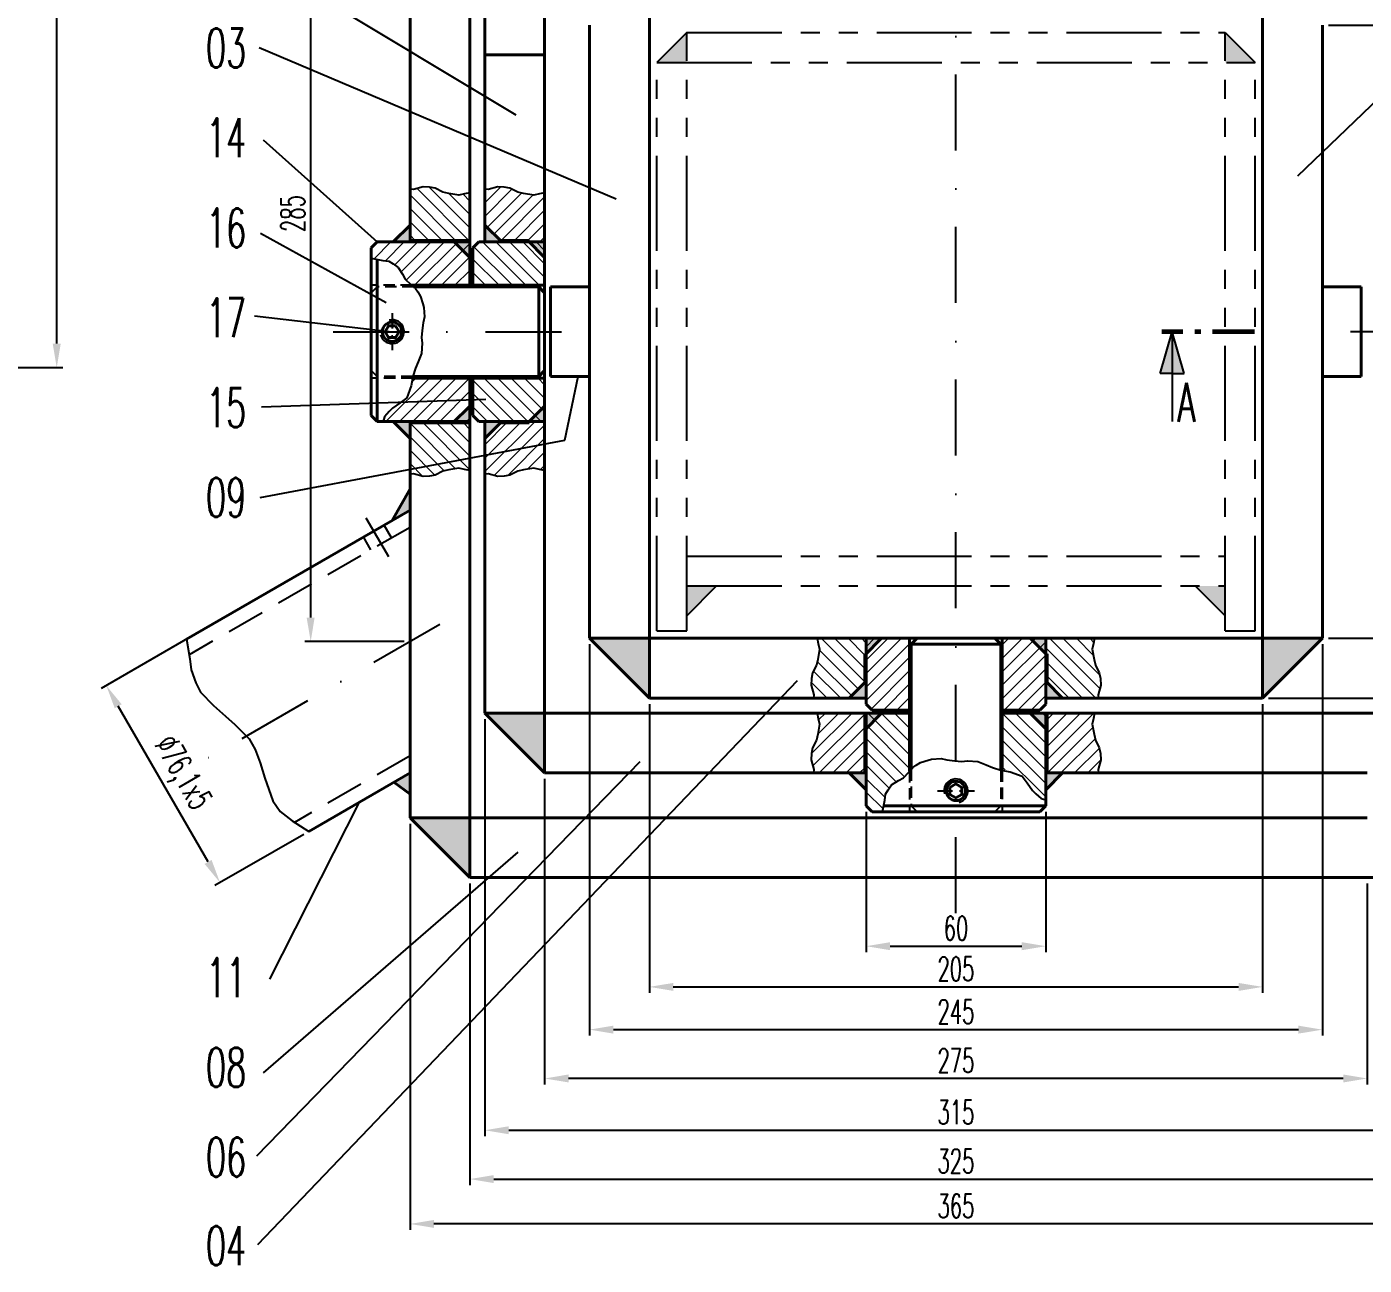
# Model space of a CAD drawing. Extents: x -3791 to -2950, y 5788 to 6382.
# Drawn here: x -3292.9 to -3069.3, y 6061.7 to 6268.7 of the extents above; entities that cross this region are included whole.
import ezdxf

# ---------------------------------------------------------------- set-up
doc = ezdxf.new("R2010")
doc.units = 0
for name, pattern in [('PHANTOM2', [31.75, 15.875, -3.175, 3.175, -3.175, 3.175, -3.175]), ('STRICHPUNKT', [25.4, 12.7, -6.35, 0, -6.35]), ('VERDECKT', [9.525, 6.35, -3.175])]:
    doc.linetypes.add(name, pattern=pattern)
doc.layers.get('Defpoints').update_dxf_attribs({"linetype": 'CONTINUOUS'})
for name, color, linetype, lineweight in [('ACHSE', 150, 'STRICHPUNKT', 25), ('ANGEDEUTET', 150, 'PHANTOM2', 25), ('BEM', 6, 'CONTINUOUS', 25), ('SCHNITT', 1, 'STRICHPUNKT', 60), ('SCHRAFFUR', 252, 'CONTINUOUS', 13), ('TEXT_7', 1, 'CONTINUOUS', 60), ('VERDECKT', 2, 'VERDECKT', 25), ('VOLL_03', 6, 'CONTINUOUS', 25), ('VOLL_05', 7, 'CONTINUOUS', 40)]:
    doc.layers.add(name, color=color, linetype=linetype, lineweight=lineweight)
doc.layers.add('UMRISS05', color=3, linetype='CONTINUOUS')
doc.styles.add('ROMANS', font='romans.shx', dxfattribs={"width": 0.6, "height": 80})
doc.styles.get("Standard").update_dxf_attribs({"font": 'romans.shx', "width": 0.6})
doc.dimstyles.get("Standard").update_dxf_attribs({"dimtxt": 4, "dimasz": 4, "dimexe": 1, "dimexo": 1, "dimgap": 1, "dimtad": 1, "dimdsep": 46, "dimtxsty": 'Standard', "dimcen": 0, "dimclrd": 256, "dimclre": 256, "dimclrt": 256, "dimazin": 0, "dimtfac": 1, "dimtmove": 0, "dimatfit": 3, "dimfxl": 0, "dimtolj": 1, "dimtzin": 0, "dimarcsym": 0})
pattern_1 = [(225, (1020.08, 3057.2468), (-1.122532, 1.122532), [])]
pattern_2 = [(135, (1020.08, 3057.2468), (1.122532, 1.122532), [])]
pattern_3 = [(45, (-3061.592, 6656.8938), (1.122532, -1.122532), [])]
pattern_4 = [(45, (-6315.59, 2060.1351), (1.122532, -1.122532), [])]
pattern_5 = [(135, (-6315.59, 2060.1351), (1.122532, 1.122532), [])]
pattern_6 = [(135, (-3576.6786, 6311.2448), (1.122532, 1.122532), [])]

# ---------------------------------------------------------------- blocks, each defined once
blk = doc.blocks.new('*D10')
at = {"layer": 'BEM', "lineweight": -2}
for p, q in [((-3265.62, 6166.71), (-3280.46, 6158.14)), ((-3262.57, 6129.15), (-3277.59, 6155.18)), ((-3246.59, 6133.76), (-3261.44, 6125.19))]:
    blk.add_line(p, q, dxfattribs=at)
at = {"layer": 'BEM'}
for points in [[(-3277.02, 6155.51), (-3278.17, 6154.84), (-3279.59, 6158.64)], [(-3261.99, 6129.49), (-3263.15, 6128.82), (-3260.57, 6125.69)]]:
    blk.add_solid(points, dxfattribs=at)
at = {"layer": 'Defpoints', "color": 0}
for p in [(-3264.75, 6167.21), (-3279.59, 6158.64), (-3245.73, 6134.26)]:
    blk.add_point(p, dxfattribs=at)
at = {"layer": 'BEM', "insert": (-3267.15, 6143.86), "char_height": 4, "attachment_point": 5, "rotation": 300}
blk.add_mtext('\\A1;%%c76,1x5', dxfattribs=at)
blk = doc.blocks.new('*D109')
at = {"layer": 'BEM', "lineweight": -2}
for p, q in [((-3387.28, 6340.78), (-3286.87, 6340.78)), ((-3287.87, 6215.78), (-3287.87, 6336.78)), ((-3311.78, 6211.78), (-3286.87, 6211.78))]:
    blk.add_line(p, q, dxfattribs=at)
at = {"layer": 'BEM'}
for points in [[(-3288.54, 6336.78), (-3287.2, 6336.78), (-3287.87, 6340.78)], [(-3288.54, 6215.78), (-3287.2, 6215.78), (-3287.87, 6211.78)]]:
    blk.add_solid(points, dxfattribs=at)
at = {"layer": 'Defpoints', "color": 0}
for p in [(-3388.28, 6340.78), (-3287.87, 6340.78), (-3312.78, 6211.78)]:
    blk.add_point(p, dxfattribs=at)
at = {"layer": 'BEM', "insert": (-3290.87, 6276.28), "char_height": 4, "attachment_point": 5, "rotation": 90}
blk.add_mtext('\\A1;1290', dxfattribs=at)
blk = doc.blocks.new('*D101')
at = {"layer": 'BEM', "lineweight": -2}
for p, q in [((-3219.81, 6309.03), (-3246.42, 6309.03)), ((-3245.42, 6169.99), (-3245.42, 6305.03)), ((-3229.81, 6165.99), (-3246.42, 6165.99))]:
    blk.add_line(p, q, dxfattribs=at)
at = {"layer": 'BEM'}
for points in [[(-3246.09, 6305.03), (-3244.76, 6305.03), (-3245.42, 6309.03)], [(-3246.09, 6169.99), (-3244.76, 6169.99), (-3245.42, 6165.99)]]:
    blk.add_solid(points, dxfattribs=at)
at = {"layer": 'Defpoints', "color": 0}
for p in [(-3245.42, 6309.03), (-3218.81, 6309.03), (-3228.81, 6165.99)]:
    blk.add_point(p, dxfattribs=at)
at = {"layer": 'BEM', "insert": (-3248.42, 6237.51), "char_height": 4, "attachment_point": 5, "rotation": 90}
blk.add_mtext('\\A1;285', dxfattribs=at)
blk = doc.blocks.new('*D100')
at = {"layer": 'BEM', "lineweight": -2}
for p, q in [((-3228.81, 6135.53), (-3228.81, 6067.65)), ((-3046.31, 6135.53), (-3046.31, 6067.65)), ((-3050.31, 6068.65), (-3224.81, 6068.65))]:
    blk.add_line(p, q, dxfattribs=at)
at = {"layer": 'BEM'}
for points in [[(-3224.81, 6069.32), (-3224.81, 6067.99), (-3228.81, 6068.65)], [(-3050.31, 6069.32), (-3050.31, 6067.99), (-3046.31, 6068.65)]]:
    blk.add_solid(points, dxfattribs=at)
at = {"layer": 'Defpoints', "color": 0}
for p in [(-3228.81, 6136.53), (-3046.31, 6136.53), (-3228.81, 6068.65)]:
    blk.add_point(p, dxfattribs=at)
at = {"layer": 'BEM', "insert": (-3137.56, 6071.65), "char_height": 4, "attachment_point": 5}
blk.add_mtext('\\A1;365', dxfattribs=at)
blk = doc.blocks.new('*D99')
at = {"layer": 'BEM', "lineweight": -2}
for p, q in [((-3218.81, 6125.53), (-3218.81, 6075.15)), ((-3056.31, 6125.53), (-3056.31, 6075.15)), ((-3214.81, 6076.15), (-3060.31, 6076.15))]:
    blk.add_line(p, q, dxfattribs=at)
at = {"layer": 'BEM'}
for points in [[(-3214.81, 6076.81), (-3214.81, 6075.48), (-3218.81, 6076.15)], [(-3060.31, 6076.81), (-3060.31, 6075.48), (-3056.31, 6076.15)]]:
    blk.add_solid(points, dxfattribs=at)
at = {"layer": 'Defpoints', "color": 0}
for p in [(-3218.81, 6126.53), (-3056.31, 6126.53), (-3056.31, 6076.15)]:
    blk.add_point(p, dxfattribs=at)
at = {"layer": 'BEM', "insert": (-3137.56, 6079.15), "char_height": 4, "attachment_point": 5}
blk.add_mtext('\\A1;325', dxfattribs=at)
blk = doc.blocks.new('*D98')
at = {"layer": 'BEM', "lineweight": -2}
for p, q in [((-3216.31, 6153.03), (-3216.31, 6083.31)), ((-3058.81, 6125.53), (-3058.81, 6083.31)), ((-3212.31, 6084.31), (-3062.81, 6084.31))]:
    blk.add_line(p, q, dxfattribs=at)
at = {"layer": 'BEM'}
for points in [[(-3212.31, 6084.97), (-3212.31, 6083.64), (-3216.31, 6084.31)], [(-3062.81, 6084.97), (-3062.81, 6083.64), (-3058.81, 6084.31)]]:
    blk.add_solid(points, dxfattribs=at)
at = {"layer": 'Defpoints', "color": 0}
for p in [(-3216.31, 6154.03), (-3058.81, 6126.53), (-3058.81, 6084.31)]:
    blk.add_point(p, dxfattribs=at)
at = {"layer": 'BEM', "insert": (-3137.56, 6087.31), "char_height": 4, "attachment_point": 5}
blk.add_mtext('\\A1;315', dxfattribs=at)
blk = doc.blocks.new('*D97')
at = {"layer": 'BEM', "lineweight": -2}
for p, q in [((-3206.31, 6143.03), (-3206.31, 6091.96)), ((-3068.81, 6125.53), (-3068.81, 6091.96)), ((-3072.81, 6092.96), (-3202.31, 6092.96))]:
    blk.add_line(p, q, dxfattribs=at)
at = {"layer": 'BEM'}
for points in [[(-3202.31, 6093.63), (-3202.31, 6092.3), (-3206.31, 6092.96)], [(-3072.81, 6093.63), (-3072.81, 6092.3), (-3068.81, 6092.96)]]:
    blk.add_solid(points, dxfattribs=at)
at = {"layer": 'Defpoints', "color": 0}
for p in [(-3206.31, 6144.03), (-3068.81, 6126.53), (-3206.31, 6092.96)]:
    blk.add_point(p, dxfattribs=at)
at = {"layer": 'BEM', "insert": (-3137.56, 6095.96), "char_height": 4, "attachment_point": 5}
blk.add_mtext('\\A1;275', dxfattribs=at)
blk = doc.blocks.new('*D96')
at = {"layer": 'BEM', "lineweight": -2}
for p, q in [((-3198.81, 6165.53), (-3198.81, 6100.12)), ((-3076.31, 6165.53), (-3076.31, 6100.12)), ((-3194.81, 6101.12), (-3080.31, 6101.12))]:
    blk.add_line(p, q, dxfattribs=at)
at = {"layer": 'BEM'}
for points in [[(-3194.81, 6101.79), (-3194.81, 6100.46), (-3198.81, 6101.12)], [(-3080.31, 6101.79), (-3080.31, 6100.46), (-3076.31, 6101.12)]]:
    blk.add_solid(points, dxfattribs=at)
at = {"layer": 'Defpoints', "color": 0}
for p in [(-3198.81, 6166.53), (-3076.31, 6166.53), (-3076.31, 6101.12)]:
    blk.add_point(p, dxfattribs=at)
at = {"layer": 'BEM', "insert": (-3137.56, 6104.12), "char_height": 4, "attachment_point": 5}
blk.add_mtext('\\A1;245', dxfattribs=at)
blk = doc.blocks.new('*D95')
at = {"layer": 'BEM', "lineweight": -2}
for p, q in [((-3152.56, 6137.53), (-3152.56, 6114.07)), ((-3122.56, 6137.53), (-3122.56, 6114.07)), ((-3148.56, 6115.07), (-3126.56, 6115.07))]:
    blk.add_line(p, q, dxfattribs=at)
at = {"layer": 'BEM'}
for points in [[(-3148.56, 6115.74), (-3148.56, 6114.4), (-3152.56, 6115.07)], [(-3126.56, 6115.74), (-3126.56, 6114.4), (-3122.56, 6115.07)]]:
    blk.add_solid(points, dxfattribs=at)
at = {"layer": 'Defpoints', "color": 0}
for p in [(-3152.56, 6138.53), (-3122.56, 6138.53), (-3122.56, 6115.07)]:
    blk.add_point(p, dxfattribs=at)
at = {"layer": 'BEM', "insert": (-3137.56, 6118.07), "char_height": 4, "attachment_point": 5}
blk.add_mtext('\\A1;60', dxfattribs=at)
blk = doc.blocks.new('*D90')
at = {"layer": 'BEM', "lineweight": -2}
for p, q in [((-3085.31, 6279.03), (-2996.98, 6279.03)), ((-2997.98, 6275.03), (-2997.98, 6160.53)), ((-3085.31, 6156.53), (-2996.98, 6156.53))]:
    blk.add_line(p, q, dxfattribs=at)
at = {"layer": 'BEM'}
for points in [[(-2998.64, 6275.03), (-2997.31, 6275.03), (-2997.98, 6279.03)], [(-2998.64, 6160.53), (-2997.31, 6160.53), (-2997.98, 6156.53)]]:
    blk.add_solid(points, dxfattribs=at)
at = {"layer": 'Defpoints', "color": 0}
for p in [(-3086.31, 6279.03), (-3086.31, 6156.53), (-2997.98, 6156.53)]:
    blk.add_point(p, dxfattribs=at)
at = {"layer": 'BEM', "insert": (-3000.98, 6217.78), "char_height": 4, "attachment_point": 5, "rotation": 90}
blk.add_mtext('\\A1;245', dxfattribs=at)
blk = doc.blocks.new('*D23')
at = {"layer": 'BEM', "lineweight": -2}
for p, q in [((-3188.81, 6155.53), (-3188.81, 6107.27)), ((-3086.31, 6155.53), (-3086.31, 6107.27)), ((-3184.81, 6108.27), (-3090.31, 6108.27))]:
    blk.add_line(p, q, dxfattribs=at)
at = {"layer": 'BEM'}
for points in [[(-3184.81, 6108.93), (-3184.81, 6107.6), (-3188.81, 6108.27)], [(-3090.31, 6108.93), (-3090.31, 6107.6), (-3086.31, 6108.27)]]:
    blk.add_solid(points, dxfattribs=at)
at = {"layer": 'Defpoints', "color": 0}
for p in [(-3188.81, 6156.53), (-3086.31, 6156.53), (-3086.31, 6108.27)]:
    blk.add_point(p, dxfattribs=at)
at = {"layer": 'BEM', "insert": (-3137.56, 6111.27), "char_height": 4, "attachment_point": 5}
blk.add_mtext('\\A1;205', dxfattribs=at)
blk = doc.blocks.new('*D22')
at = {"layer": 'BEM', "lineweight": -2}
for p, q in [((-3075.31, 6269.03), (-3003.03, 6269.03)), ((-3004.03, 6265.03), (-3004.03, 6170.53)), ((-3075.31, 6166.53), (-3003.03, 6166.53))]:
    blk.add_line(p, q, dxfattribs=at)
at = {"layer": 'BEM'}
for points in [[(-3004.7, 6265.03), (-3003.37, 6265.03), (-3004.03, 6269.03)], [(-3004.7, 6170.53), (-3003.37, 6170.53), (-3004.03, 6166.53)]]:
    blk.add_solid(points, dxfattribs=at)
at = {"layer": 'Defpoints', "color": 0}
for p in [(-3076.31, 6269.03), (-3076.31, 6166.53), (-3004.03, 6166.53)]:
    blk.add_point(p, dxfattribs=at)
at = {"layer": 'BEM', "insert": (-3007.03, 6217.78), "char_height": 4, "attachment_point": 5, "rotation": 90}
blk.add_mtext('\\A1;205', dxfattribs=at)

msp = doc.modelspace()

# ---------------------------------------------------------------- hatches: boundary and pattern name
at = {"layer": 'ANGEDEUTET'}
for points in [[(-3182.5609, 6267.776), (-3187.5609, 6262.776), (-3182.5609, 6262.776)], [(-3092.5609, 6267.776), (-3092.5609, 6262.776), (-3087.5609, 6262.776)], [(-3177.5609, 6175.276), (-3182.5609, 6175.276), (-3182.5609, 6170.276)], [(-3092.5609, 6175.276), (-3097.5609, 6175.276), (-3092.5609, 6170.276)]]:
    msp.add_hatch(color=256, dxfattribs=at).paths.add_polyline_path(points)
at = {"layer": 'SCHRAFFUR'}
h = msp.add_hatch(dxfattribs=at)
h.set_pattern_fill('ANSI31', color=256, scale=0.5, style=0)
h.set_pattern_definition(pattern_5)
h.paths.add_polyline_path([(-3228.8109, 6241.589), (-3228.2412, 6241.5511), (-3226.6216, 6241.9788), (-3225.552, 6241.9483), (-3224.6047, 6241.7344), (-3223.3213, 6241.0928), (-3222.3434, 6240.8789), (-3220.6322, 6240.5733), (-3219.6849, 6240.7872), (-3218.8109, 6240.9579), (-3218.8109, 6233.026), (-3228.8109, 6233.026)])
h = msp.add_hatch(dxfattribs=at)
h.set_pattern_fill('ANSI31', color=256, scale=0.5, angle=90, style=0)
h.set_pattern_definition(pattern_4)
h.paths.add_polyline_path([(-3216.3109, 6241.589), (-3215.7412, 6241.5511), (-3214.1216, 6241.9788), (-3213.052, 6241.9483), (-3212.1047, 6241.7344), (-3210.8213, 6241.0928), (-3209.8434, 6240.8789), (-3208.1322, 6240.5733), (-3207.1849, 6240.7872), (-3206.3109, 6240.9579), (-3206.3109, 6232.776), (-3208.8893, 6232.776), (-3209.1393, 6233.026), (-3213.7324, 6233.026), (-3216.3109, 6235.6044)])
for points in [[(-3228.8109, 6235.6044), (-3228.8109, 6232.776), (-3231.6393, 6232.776)], [(-3216.3109, 6235.6044), (-3216.3109, 6232.776), (-3213.4824, 6232.776)], [(-3218.8109, 6230.1976), (-3218.8109, 6233.026), (-3221.6393, 6233.026)], [(-3206.3109, 6230.1976), (-3206.3109, 6233.026), (-3209.1393, 6233.026)], [(-3218.8109, 6205.3544), (-3218.8109, 6202.526), (-3221.6393, 6202.526)], [(-3206.3109, 6205.3544), (-3206.3109, 6202.526), (-3209.1393, 6202.526)], [(-3228.8109, 6199.9476), (-3228.8109, 6202.776), (-3231.6393, 6202.776)], [(-3216.3109, 6199.9476), (-3216.3109, 6202.776), (-3213.4824, 6202.776)], [(-3228.8109, 6191.4979), (-3228.8109, 6187.9624), (-3231.8266, 6186.2212)], [(-3188.8109, 6166.526), (-3198.8109, 6166.526), (-3188.8109, 6156.526)], [(-3149.9824, 6166.526), (-3152.8109, 6166.526), (-3152.8109, 6163.6976)], [(-3125.1393, 6166.526), (-3122.3109, 6166.526), (-3122.3109, 6163.6976)], [(-3086.3109, 6156.526), (-3076.3109, 6166.526), (-3086.3109, 6166.526)], [(-3155.3893, 6156.526), (-3152.5609, 6156.526), (-3152.5609, 6159.3544)], [(-3119.7324, 6156.526), (-3122.5609, 6156.526), (-3122.5609, 6159.3544)], [(-3206.3109, 6154.026), (-3216.3109, 6154.026), (-3206.3109, 6144.026)], [(-3149.9824, 6154.026), (-3152.8109, 6154.026), (-3152.8109, 6151.1976)], [(-3125.1393, 6154.026), (-3122.3109, 6154.026), (-3122.3109, 6151.1976)], [(-3228.8109, 6144.026), (-3228.8109, 6140.4905), (-3231.5022, 6142.4721)], [(-3155.3893, 6144.026), (-3152.5609, 6144.026), (-3152.5609, 6141.1976)], [(-3119.7324, 6144.026), (-3122.5609, 6144.026), (-3122.5609, 6141.1976)], [(-3218.8109, 6136.526), (-3228.8109, 6136.526), (-3218.8109, 6126.526)]]:
    msp.add_hatch(color=256, dxfattribs=at).paths.add_polyline_path(points)
h = msp.add_hatch(dxfattribs=at)
h.set_pattern_fill('ANSI31', color=256, scale=0.5, angle=90, style=0)
h.set_pattern_definition(pattern_3)
h.paths.add_polyline_path([(-3235.3109, 6230.0644), (-3235.3109, 6231.776), (-3234.3109, 6232.776), (-3218.8109, 6232.776), (-3218.8109, 6225.526), (-3228.4967, 6225.526), (-3228.655, 6225.6755), (-3229.6337, 6226.5317), (-3230.0822, 6227.388), (-3230.7755, 6228.5296), (-3231.6318, 6229.1004), (-3232.3658, 6229.5489), (-3233.3445, 6229.6712)])
h = msp.add_hatch(dxfattribs=at)
h.set_pattern_fill('ANSI31', color=256, scale=0.5, style=0)
h.set_pattern_definition([(135, (-3061.592, 6656.8938), (1.122532, 1.122532), [])])
h.paths.add_polyline_path([(-3218.3109, 6231.776), (-3217.3109, 6232.776), (-3206.3109, 6232.776), (-3206.3109, 6225.526), (-3218.3109, 6225.526)])
h.paths.add_polyline_path([(-3218.3109, 6210.026), (-3206.3109, 6210.026), (-3206.3109, 6202.776), (-3217.3109, 6202.776), (-3218.3109, 6203.776)])
h = msp.add_hatch(dxfattribs=at)
h.set_pattern_fill('ANSI31', color=256, scale=0.5, angle=90, style=0)
h.set_pattern_definition(pattern_3)
h.paths.add_polyline_path([(-3218.8109, 6210.026), (-3218.8109, 6202.776), (-3233.3297, 6202.776), (-3233.059, 6203.5362), (-3232.325, 6204.4332), (-3231.7541, 6205.004), (-3230.49, 6205.8602), (-3229.3482, 6206.7164), (-3228.6142, 6208.7143), (-3228.4071, 6210.026)])
h = msp.add_hatch(dxfattribs=at)
h.set_pattern_fill('ANSI31', color=256, scale=0.5, style=0)
h.set_pattern_definition(pattern_5)
h.paths.add_polyline_path([(-3228.8109, 6202.526), (-3218.8109, 6202.526), (-3218.8109, 6194.5941), (-3219.6849, 6194.7648), (-3220.6322, 6194.9787), (-3222.3434, 6194.6731), (-3223.3213, 6194.4592), (-3224.6047, 6193.8176), (-3225.552, 6193.6037), (-3226.6216, 6193.5732), (-3228.2412, 6194.0009), (-3228.8109, 6193.963)])
h = msp.add_hatch(dxfattribs=at)
h.set_pattern_fill('ANSI31', color=256, scale=0.5, angle=90, style=0)
h.set_pattern_definition(pattern_4)
h.paths.add_polyline_path([(-3216.3109, 6199.9476), (-3213.7324, 6202.526), (-3209.1393, 6202.526), (-3208.8893, 6202.776), (-3206.3109, 6202.776), (-3206.3109, 6194.5941), (-3207.1849, 6194.7648), (-3208.1322, 6194.9787), (-3209.8434, 6194.6731), (-3210.8213, 6194.4592), (-3212.1047, 6193.8176), (-3213.052, 6193.6037), (-3214.1216, 6193.5732), (-3215.7412, 6194.0009), (-3216.3109, 6193.963)])
h = msp.add_hatch(dxfattribs=at)
h.set_pattern_fill('ANSI31', color=256, scale=0.5, angle=180, style=0)
h.set_pattern_definition(pattern_2)
h.paths.add_polyline_path([(-3161.3739, 6156.526), (-3161.3359, 6157.0957), (-3161.7637, 6158.7153), (-3161.7331, 6159.7848), (-3161.5192, 6160.7321), (-3160.8776, 6162.0156), (-3160.6637, 6162.9934), (-3160.3582, 6164.7047), (-3160.5721, 6165.652), (-3160.7428, 6166.526), (-3152.5609, 6166.526), (-3152.5609, 6163.9476), (-3152.8109, 6163.6976), (-3152.8109, 6159.1044), (-3155.3893, 6156.526)])
h = msp.add_hatch(dxfattribs=at)
h.set_pattern_fill('ANSI31', color=256, scale=0.5, angle=90, style=0)
h.set_pattern_definition([(225, (-3576.6786, 6311.2448), (-1.122532, 1.122532), [])])
h.paths.add_polyline_path([(-3151.5609, 6154.526), (-3152.5609, 6155.526), (-3152.5609, 6166.526), (-3145.3109, 6166.526), (-3145.3109, 6154.526)])
h.paths.add_polyline_path([(-3129.8109, 6154.526), (-3129.8109, 6166.526), (-3122.5609, 6166.526), (-3122.5609, 6155.526), (-3123.5609, 6154.526)])
h = msp.add_hatch(dxfattribs=at)
h.set_pattern_fill('ANSI31', color=256, scale=0.5, angle=180, style=0)
h.set_pattern_definition(pattern_2)
h.paths.add_polyline_path([(-3119.7324, 6156.526), (-3122.3109, 6159.1044), (-3122.3109, 6163.6976), (-3122.5609, 6163.9476), (-3122.5609, 6166.526), (-3114.3789, 6166.526), (-3114.5496, 6165.652), (-3114.7635, 6164.7047), (-3114.458, 6162.9934), (-3114.2441, 6162.0156), (-3113.6025, 6160.7321), (-3113.3886, 6159.7848), (-3113.358, 6158.7153), (-3113.7858, 6157.0957), (-3113.7478, 6156.526)])
h = msp.add_hatch(dxfattribs=at)
h.set_pattern_fill('ANSI31', color=256, scale=0.5, angle=90, style=0)
h.set_pattern_definition(pattern_1)
h.paths.add_polyline_path([(-3161.3739, 6144.026), (-3161.3359, 6144.5957), (-3161.7637, 6146.2153), (-3161.7331, 6147.2848), (-3161.5192, 6148.2321), (-3160.8776, 6149.5156), (-3160.6637, 6150.4934), (-3160.3582, 6152.2047), (-3160.5721, 6153.152), (-3160.7428, 6154.026), (-3152.8109, 6154.026), (-3152.8109, 6144.026)])
h = msp.add_hatch(dxfattribs=at)
h.set_pattern_fill('ANSI31', color=256, scale=0.5, angle=180, style=0)
h.set_pattern_definition(pattern_6)
h.paths.add_polyline_path([(-3149.8493, 6137.526), (-3151.5609, 6137.526), (-3152.5609, 6138.526), (-3152.5609, 6154.026), (-3145.3109, 6154.026), (-3145.3109, 6144.3402), (-3145.4604, 6144.1818), (-3146.3166, 6143.2032), (-3147.1728, 6142.7546), (-3148.3144, 6142.0614), (-3148.8853, 6141.205), (-3149.3337, 6140.471), (-3149.4561, 6139.4924)])
h = msp.add_hatch(dxfattribs=at)
h.set_pattern_fill('ANSI31', color=256, scale=0.5, angle=180, style=0)
h.set_pattern_definition(pattern_6)
h.paths.add_polyline_path([(-3129.8109, 6144.7045), (-3126.391, 6143.4481), (-3124.7888, 6141.0827), (-3124.218, 6140.5118), (-3123.321, 6139.7778), (-3122.5609, 6139.5072), (-3122.5609, 6154.026), (-3129.8109, 6154.026)])
h = msp.add_hatch(dxfattribs=at)
h.set_pattern_fill('ANSI31', color=256, scale=0.5, angle=90, style=0)
h.set_pattern_definition(pattern_1)
h.paths.add_polyline_path([(-3122.3109, 6144.026), (-3122.3109, 6154.026), (-3114.3789, 6154.026), (-3114.5496, 6153.152), (-3114.7635, 6152.2047), (-3114.458, 6150.4934), (-3114.2441, 6149.5156), (-3113.6025, 6148.2321), (-3113.3886, 6147.2848), (-3113.358, 6146.2153), (-3113.7858, 6144.5957), (-3113.7478, 6144.026)])

# ---------------------------------------------------------------- linework, layer by layer
at = {"layer": 'ACHSE'}
for p, q in [((-3137.5609, 6120.5766), (-3137.5609, 6340.4124)), ((-3241.6854, 6217.776), (-3201.5847, 6217.776)), ((-3033.4363, 6217.776), (-3073.537, 6217.776)), ((-3232.373, 6180.1322), (-3236.123, 6186.6274)), ((-3223.86, 6168.8526), (-3262.9752, 6146.2694))]:
    msp.add_line(p, q, dxfattribs=at)
at = {"layer": 'ACHSE', "ltscale": 0.2}
for p, q in [((-3231.8109, 6220.8727), (-3231.8109, 6214.6793)), ((-3140.6576, 6141.026), (-3134.4641, 6141.026))]:
    msp.add_line(p, q, dxfattribs=at)
at = {"layer": 'ANGEDEUTET'}
for p, q in [((-3182.5609, 6267.776), (-3187.5609, 6262.776)), ((-3182.5609, 6167.776), (-3182.5609, 6267.776)), ((-3182.5609, 6267.776), (-3092.5609, 6267.776)), ((-3092.5609, 6167.776), (-3092.5609, 6267.776)), ((-3092.5609, 6267.776), (-3087.5609, 6262.776)), ((-3187.5609, 6262.776), (-3087.5609, 6262.776)), ((-3187.5609, 6167.776), (-3187.5609, 6262.776)), ((-3087.5609, 6167.776), (-3087.5609, 6262.776)), ((-3182.5609, 6180.276), (-3092.5609, 6180.276)), ((-3182.5609, 6175.276), (-3092.5609, 6175.276)), ((-3182.5609, 6170.276), (-3177.5609, 6175.276)), ((-3092.5609, 6170.276), (-3097.5609, 6175.276)), ((-3187.5609, 6167.776), (-3182.5609, 6167.776)), ((-3092.5609, 6167.776), (-3087.5609, 6167.776))]:
    msp.add_line(p, q, dxfattribs=at)
at = {"layer": 'BEM'}
for p, q in [((-2994.6451, 6326.2253), (-3080.4629, 6243.7552)), ((-3253.4604, 6279.4391), (-3211.123, 6254.0403)), ((-3254.0158, 6265.2751), (-3194.3441, 6239.9812)), ((-3253.3634, 6249.8461), (-3234.3109, 6232.776)), ((-3253.8257, 6234.246), (-3232.7765, 6222.6458)), ((-3254.8084, 6220.423), (-3231.8109, 6217.776)), ((-3202.9491, 6199.6501), (-3200.7272, 6210.276)), ((-3253.6654, 6205.2092), (-3216.1411, 6206.4851)), ((-3253.8744, 6190.053), (-3202.9491, 6199.6501)), ((-3254.2755, 6065.2332), (-3164.0378, 6159.4555)), ((-3254.4492, 6080.06), (-3190.365, 6145.922)), ((-3252.2601, 6109.5566), (-3237.2698, 6139.1422)), ((-3253.3025, 6093.9224), (-3210.7558, 6130.7891))]:
    msp.add_line(p, q, dxfattribs=at)
at = {"layer": 'SCHNITT'}
for p, q in [((-3099.6547, 6217.776), (-3103.1547, 6217.776)), ((-3096.6547, 6217.776), (-3097.6547, 6217.776)), ((-3087.6547, 6217.776), (-3094.6547, 6217.776))]:
    msp.add_line(p, q, dxfattribs=at)
at = {"layer": 'UMRISS05'}
for p, q in [((-3103.4047, 6210.776), (-3101.4047, 6217.776)), ((-3099.4047, 6210.776), (-3101.4047, 6217.776)), ((-3101.4047, 6217.776), (-3101.4047, 6202.776)), ((-3101.4047, 6210.776), (-3103.4047, 6210.776)), ((-3101.4047, 6210.776), (-3099.4047, 6210.776))]:
    msp.add_line(p, q, dxfattribs=at)
msp.add_solid([(-3099.4047, 6210.776), (-3103.4047, 6210.776), (-3101.4047, 6217.776)], dxfattribs=at)
at = {"layer": 'VERDECKT', "ltscale": 0.3}
for p, q in [((-3228.4967, 6225.526), (-3235.3109, 6225.526)), ((-3234.3109, 6225.276), (-3235.3109, 6224.276)), ((-3228.2319, 6225.276), (-3234.3109, 6225.276)), ((-3234.3109, 6210.276), (-3235.3109, 6211.276)), ((-3228.4071, 6210.026), (-3235.3109, 6210.026)), ((-3228.3657, 6210.276), (-3234.3109, 6210.276)), ((-3145.3109, 6144.3402), (-3145.3109, 6137.526)), ((-3145.0609, 6144.6049), (-3145.0609, 6138.526)), ((-3130.0609, 6144.4712), (-3130.0609, 6138.526)), ((-3129.8109, 6144.4298), (-3129.8109, 6137.526)), ((-3145.0609, 6138.526), (-3144.0609, 6137.526)), ((-3130.0609, 6138.526), (-3131.0609, 6137.526))]:
    msp.add_line(p, q, dxfattribs=at)
at = {"layer": 'VERDECKT'}
for p, q in [((-3228.8109, 6185.0756), (-3265.7516, 6163.7479)), ((-3231.891, 6183.2973), (-3233.141, 6185.4624)), ((-3235.3551, 6181.2973), (-3236.6051, 6183.4624)), ((-3228.8109, 6146.9128), (-3248.1261, 6135.7611))]:
    msp.add_line(p, q, dxfattribs=at)
at = {"layer": 'VOLL_03'}
for points in [[(-3218.8109, 6240.9579), (-3219.6849, 6240.7872), (-3220.6322, 6240.5733), (-3222.3434, 6240.8789), (-3223.3213, 6241.0928), (-3224.6047, 6241.7344), (-3225.552, 6241.9483), (-3226.6216, 6241.9788), (-3228.2412, 6241.5511), (-3228.8109, 6241.589)], [(-3206.3109, 6240.9579), (-3207.1849, 6240.7872), (-3208.1322, 6240.5733), (-3209.8434, 6240.8789), (-3210.8213, 6241.0928), (-3212.1047, 6241.7344), (-3213.052, 6241.9483), (-3214.1216, 6241.9788), (-3215.7412, 6241.5511), (-3216.3109, 6241.589)], [(-3235.3109, 6230.0644), (-3233.3445, 6229.6712), (-3232.3658, 6229.5489), (-3231.6318, 6229.1004), (-3230.7755, 6228.5296), (-3230.0822, 6227.388), (-3229.6337, 6226.5317), (-3228.655, 6225.6755), (-3227.921, 6224.9824), (-3227.5132, 6224.4116), (-3227.0647, 6223.6777), (-3226.6569, 6222.4137), (-3226.4938, 6221.8429), (-3226.3715, 6220.2528), (-3226.6161, 6219.2743), (-3226.7792, 6217.9696), (-3226.9016, 6216.8279), (-3226.7792, 6215.8494), (-3226.9016, 6214.137), (-3227.4725, 6212.7099), (-3227.921, 6211.6906), (-3228.3696, 6210.2636), (-3228.6142, 6208.7143), (-3229.3482, 6206.7164), (-3230.49, 6205.8602), (-3231.7541, 6205.004), (-3232.325, 6204.4332), (-3233.059, 6203.5362), (-3233.3297, 6202.776)], [(-3218.8109, 6194.5941), (-3219.6849, 6194.7648), (-3220.6322, 6194.9787), (-3222.3434, 6194.6731), (-3223.3213, 6194.4592), (-3224.6047, 6193.8176), (-3225.552, 6193.6037), (-3226.6216, 6193.5732), (-3228.2412, 6194.0009), (-3228.8109, 6193.963)], [(-3206.3109, 6194.5941), (-3207.1849, 6194.7648), (-3208.1322, 6194.9787), (-3209.8434, 6194.6731), (-3210.8213, 6194.4592), (-3212.1047, 6193.8176), (-3213.052, 6193.6037), (-3214.1216, 6193.5732), (-3215.7412, 6194.0009), (-3216.3109, 6193.963)], [(-3266.1652, 6166.3958), (-3265.6458, 6163.0709), (-3265.4185, 6161.2523), (-3264.6226, 6159.0926), (-3263.8269, 6157.5013), (-3261.6669, 6155.2848), (-3259.6775, 6153.523), (-3258.0859, 6152.1021), (-3255.6987, 6149.7151), (-3254.6755, 6147.9533), (-3253.8797, 6145.7369), (-3253.084, 6143.1794), (-3251.7198, 6139.3715), (-3250.5261, 6137.6097), (-3248.5366, 6136.0184), (-3245.7287, 6134.2585)], [(-3160.7428, 6166.526), (-3160.5721, 6165.652), (-3160.3582, 6164.7047), (-3160.6637, 6162.9934), (-3160.8776, 6162.0156), (-3161.5192, 6160.7321), (-3161.7331, 6159.7848), (-3161.7637, 6158.7153), (-3161.3359, 6157.0957), (-3161.3739, 6156.526)], [(-3114.3789, 6166.526), (-3114.5496, 6165.652), (-3114.7635, 6164.7047), (-3114.458, 6162.9934), (-3114.2441, 6162.0156), (-3113.6025, 6160.7321), (-3113.3886, 6159.7848), (-3113.358, 6158.7153), (-3113.7858, 6157.0957), (-3113.7478, 6156.526)], [(-3160.7428, 6154.026), (-3160.5721, 6153.152), (-3160.3582, 6152.2047), (-3160.6637, 6150.4934), (-3160.8776, 6149.5156), (-3161.5192, 6148.2321), (-3161.7331, 6147.2848), (-3161.7637, 6146.2153), (-3161.3359, 6144.5957), (-3161.3739, 6144.026)], [(-3114.3789, 6154.026), (-3114.5496, 6153.152), (-3114.7635, 6152.2047), (-3114.458, 6150.4934), (-3114.2441, 6149.5156), (-3113.6025, 6148.2321), (-3113.3886, 6147.2848), (-3113.358, 6146.2153), (-3113.7858, 6144.5957), (-3113.7478, 6144.026)], [(-3149.8493, 6137.526), (-3149.4561, 6139.4924), (-3149.3337, 6140.471), (-3148.8853, 6141.205), (-3148.3144, 6142.0614), (-3147.1728, 6142.7546), (-3146.3166, 6143.2032), (-3145.4604, 6144.1818), (-3144.7672, 6144.9158), (-3144.1964, 6145.3236), (-3143.4625, 6145.7722), (-3142.1986, 6146.18), (-3141.6278, 6146.3431), (-3140.0377, 6146.4654), (-3139.0591, 6146.2207), (-3137.7544, 6146.0576), (-3136.6128, 6145.9353), (-3135.6343, 6146.0576), (-3133.9218, 6145.9353), (-3132.4948, 6145.3644), (-3131.4755, 6144.9158), (-3130.0485, 6144.4673), (-3128.4991, 6144.2226), (-3126.5013, 6143.4886), (-3125.645, 6142.3468), (-3124.7888, 6141.0827), (-3124.218, 6140.5118), (-3123.321, 6139.7778), (-3122.5609, 6139.5072)]]:
    msp.add_lwpolyline(points, dxfattribs=at)
for centre, start, end in [((-3231.8109, 6217.776), 195, 105), ((-3137.5609, 6141.026), 285, 195)]:
    msp.add_arc(centre, 2, start, end, dxfattribs=at)
at = {"layer": 'VOLL_05'}
for p, q in [((-3218.8109, 6225.276), (-3218.8109, 6309.026)), ((-3228.8109, 6232.776), (-3228.8109, 6299.026)), ((-3206.3109, 6144.026), (-3206.3109, 6291.526)), ((-3216.3109, 6232.776), (-3216.3109, 6281.526)), ((-3188.8109, 6156.526), (-3188.8109, 6279.026)), ((-3086.3109, 6156.526), (-3086.3109, 6279.026)), ((-3198.8109, 6166.526), (-3198.8109, 6269.026)), ((-3076.3109, 6166.526), (-3076.3109, 6269.026)), ((-3206.3109, 6264.026), (-3216.3109, 6264.026)), ((-3231.6393, 6232.776), (-3228.8109, 6235.6044)), ((-3213.4824, 6232.776), (-3216.3109, 6235.6044)), ((-3235.3109, 6231.776), (-3234.3109, 6232.776)), ((-3235.3109, 6203.776), (-3235.3109, 6231.776)), ((-3234.3109, 6232.776), (-3218.8109, 6232.776)), ((-3218.8109, 6233.026), (-3228.8109, 6233.026)), ((-3221.6393, 6233.026), (-3218.8109, 6230.1976)), ((-3218.8109, 6232.776), (-3218.8109, 6225.276)), ((-3218.3109, 6231.776), (-3217.3109, 6232.776)), ((-3218.3109, 6225.276), (-3218.3109, 6231.776)), ((-3217.3109, 6232.776), (-3206.3109, 6232.776)), ((-3208.8893, 6233.026), (-3213.7324, 6233.026)), ((-3209.1393, 6233.026), (-3206.3109, 6230.1976)), ((-3234.3109, 6202.776), (-3234.3109, 6229.8645)), ((-3228.4967, 6225.526), (-3218.8109, 6225.526)), ((-3228.2319, 6225.276), (-3207.3109, 6225.276)), ((-3218.3109, 6225.526), (-3206.3109, 6225.526)), ((-3207.3109, 6210.276), (-3207.3109, 6225.276)), ((-3207.3109, 6225.276), (-3206.3109, 6224.276)), ((-3205.3109, 6225.276), (-3198.8109, 6225.276)), ((-3205.3109, 6210.276), (-3205.3109, 6225.276)), ((-3069.8109, 6225.276), (-3076.3109, 6225.276)), ((-3069.8109, 6210.276), (-3069.8109, 6225.276)), ((-3207.3109, 6210.276), (-3206.3109, 6211.276)), ((-3228.4071, 6210.026), (-3218.8109, 6210.026)), ((-3228.3657, 6210.276), (-3207.3109, 6210.276)), ((-3218.8109, 6126.526), (-3218.8109, 6210.276)), ((-3218.8109, 6210.276), (-3218.8109, 6202.776)), ((-3218.3109, 6203.776), (-3218.3109, 6210.276)), ((-3218.3109, 6210.026), (-3206.3109, 6210.026)), ((-3205.3109, 6210.276), (-3198.8109, 6210.276)), ((-3069.8109, 6210.276), (-3076.3109, 6210.276)), ((-3221.6393, 6202.526), (-3218.8109, 6205.3544)), ((-3209.1393, 6202.526), (-3206.3109, 6205.3544)), ((-3235.3109, 6203.776), (-3234.3109, 6202.776)), ((-3234.3109, 6202.776), (-3218.8109, 6202.776)), ((-3231.6393, 6202.776), (-3228.8109, 6199.9476)), ((-3228.8109, 6136.526), (-3228.8109, 6202.776)), ((-3218.8109, 6202.526), (-3228.8109, 6202.526)), ((-3218.3109, 6203.776), (-3217.3109, 6202.776)), ((-3217.3109, 6202.776), (-3206.3109, 6202.776)), ((-3213.4824, 6202.776), (-3216.3109, 6199.9476)), ((-3216.3109, 6154.026), (-3216.3109, 6202.776)), ((-3208.8893, 6202.526), (-3213.7324, 6202.526)), ((-3228.8109, 6191.4979), (-3231.8266, 6186.2212)), ((-3228.8109, 6187.9624), (-3266.1652, 6166.3958)), ((-3198.8109, 6166.526), (-3076.3109, 6166.526)), ((-3198.8109, 6166.526), (-3188.8109, 6156.526)), ((-3152.8109, 6163.6976), (-3149.9824, 6166.526)), ((-3152.5609, 6155.526), (-3152.5609, 6166.526)), ((-3145.3109, 6154.526), (-3145.3109, 6166.526)), ((-3145.0609, 6165.526), (-3144.0609, 6166.526)), ((-3130.0609, 6165.526), (-3131.0609, 6166.526)), ((-3129.8109, 6154.526), (-3129.8109, 6166.526)), ((-3122.3109, 6163.6976), (-3125.1393, 6166.526)), ((-3122.5609, 6155.526), (-3122.5609, 6166.526)), ((-3086.3109, 6156.526), (-3076.3109, 6166.526)), ((-3152.8109, 6163.9476), (-3152.8109, 6159.1044)), ((-3130.0609, 6165.526), (-3145.0609, 6165.526)), ((-3145.0609, 6144.6049), (-3145.0609, 6165.526)), ((-3130.0609, 6144.4712), (-3130.0609, 6165.526)), ((-3122.3109, 6163.9476), (-3122.3109, 6159.1044)), ((-3152.5609, 6159.3544), (-3155.3893, 6156.526)), ((-3122.5609, 6159.3544), (-3119.7324, 6156.526)), ((-3188.8109, 6156.526), (-3152.5609, 6156.526)), ((-3151.5609, 6154.526), (-3152.5609, 6155.526)), ((-3123.5609, 6154.526), (-3122.5609, 6155.526)), ((-3122.5609, 6156.526), (-3086.3109, 6156.526)), ((-3216.3109, 6154.026), (-3145.0609, 6154.026)), ((-3216.3109, 6154.026), (-3206.3109, 6144.026)), ((-3152.8109, 6151.1976), (-3149.9824, 6154.026)), ((-3152.8109, 6154.026), (-3152.8109, 6144.026)), ((-3152.5609, 6154.026), (-3145.0609, 6154.026)), ((-3152.5609, 6138.526), (-3152.5609, 6154.026)), ((-3145.0609, 6154.526), (-3151.5609, 6154.526)), ((-3145.3109, 6144.3402), (-3145.3109, 6154.026)), ((-3123.5609, 6154.526), (-3130.0609, 6154.526)), ((-3130.0609, 6154.026), (-3058.8109, 6154.026)), ((-3130.0609, 6154.026), (-3122.5609, 6154.026)), ((-3129.8109, 6144.4298), (-3129.8109, 6154.026)), ((-3122.3109, 6151.1976), (-3125.1393, 6154.026)), ((-3122.5609, 6138.526), (-3122.5609, 6154.026)), ((-3122.3109, 6154.026), (-3122.3109, 6144.026)), ((-3228.8109, 6144.026), (-3245.7287, 6134.2585)), ((-3206.3109, 6144.026), (-3152.5609, 6144.026)), ((-3152.5609, 6141.1976), (-3155.3893, 6144.026)), ((-3122.5609, 6141.1976), (-3119.7324, 6144.026)), ((-3122.5609, 6144.026), (-3068.8109, 6144.026)), ((-3228.8109, 6140.4905), (-3231.5022, 6142.4721)), ((-3151.5609, 6137.526), (-3152.5609, 6138.526)), ((-3123.5609, 6137.526), (-3151.5609, 6137.526)), ((-3122.5609, 6138.526), (-3149.6493, 6138.526)), ((-3123.5609, 6137.526), (-3122.5609, 6138.526)), ((-3228.8109, 6136.526), (-3218.8109, 6126.526)), ((-3068.8109, 6136.526), (-3228.8109, 6136.526)), ((-3056.3109, 6126.526), (-3218.8109, 6126.526))]:
    msp.add_line(p, q, dxfattribs=at)
for points in [[(-3231.2335, 6218.776), (-3230.6562, 6217.776), (-3231.2335, 6216.776), (-3232.3882, 6216.776), (-3232.9656, 6217.776), (-3232.3882, 6218.776)], [(-3138.5609, 6141.6034), (-3137.5609, 6142.1807), (-3136.5609, 6141.6034), (-3136.5609, 6140.4487), (-3137.5609, 6139.8713), (-3138.5609, 6140.4487)]]:
    msp.add_lwpolyline(points, close=True, dxfattribs=at)
for centre in [(-3231.8109, 6217.776), (-3137.5609, 6141.026)]:
    msp.add_circle(centre, 1.615, dxfattribs=at)

# ---------------------------------------------------------------- texts
at = {"layer": 'TEXT_7', "style": 'ROMANS', "width": 0.6}
for s, height, p in [('03', 6.53441, (-3262.9235, 6261.9182)), ('14', 6.53441, (-3262.9235, 6246.9182)), ('16', 6.53441, (-3262.9235, 6231.8313)), ('17', 6.53441, (-3262.9235, 6216.8313)), ('A', 6.5344, (-3100.5171, 6202.7123)), ('15', 6.53441, (-3262.9235, 6201.8041)), ('09', 6.53441, (-3262.9235, 6186.8041)), ('11', 6.53441, (-3262.9235, 6106.5383)), ('08', 6.53441, (-3262.9235, 6091.5383)), ('06', 6.53441, (-3262.9235, 6076.5383)), ('04', 6.53441, (-3262.9235, 6061.7465))]:
    msp.add_text(s, height=height, dxfattribs=at).set_placement(p)

# ---------------------------------------------------------------- dimensions: what is measured, and where the dimension line sits
at = {"layer": 'BEM'}
for base, p1, p2, override, picture, middle in [((-3287.8696, 6340.7845), (-3312.7761, 6211.7845), (-3388.2761, 6340.7845), {"dimlfac": 10}, '*D109', (-3290.8696, 6276.2845)), ((-2997.9766, 6156.526), (-3086.3109, 6279.026), (-3086.3109, 6156.526), {"dimlfac": 2}, '*D90', (-3000.9766, 6217.776)), ((-3004.0333, 6166.526), (-3076.3109, 6269.026), (-3076.3109, 6166.526), {"dimlfac": 2}, '*D22', (-3007.0333, 6217.776))]:
    dim = msp.add_linear_dim(base=base, p1=p1, p2=p2, angle=90, dimstyle='Standard', override=override, dxfattribs=at)
    dim.commit()
    dim.dimension.update_dxf_attribs({"geometry": picture, "text_midpoint": middle})
dim = msp.add_linear_dim(base=(-3245.4241, 6309.026), p1=(-3228.8109, 6165.9942), p2=(-3218.8109, 6309.026), angle=90, text='285', dimstyle='Standard', override={"dimlfac": 2}, dxfattribs=at)
dim.commit()
dim.dimension.update_dxf_attribs({"geometry": '*D101', "text_midpoint": (-3248.4241, 6237.5101)})
dim = msp.add_aligned_dim(p1=(-3245.7287, 6134.2585), p2=(-3264.7537, 6167.2107), distance=17.1371, text='%%c76,1x5', dimstyle='Standard', override={"dimlfac": 2}, dxfattribs=at)
dim.commit()
dim.dimension.update_dxf_attribs({"geometry": '*D10', "text_midpoint": (-3267.1544, 6143.8565)})
for base, p1, p2, picture, middle in [((-3076.3109, 6101.1243), (-3198.8109, 6166.526), (-3076.3109, 6166.526), '*D96', (-3137.5609, 6104.1243)), ((-3086.3109, 6108.2669), (-3188.8109, 6156.526), (-3086.3109, 6156.526), '*D23', (-3137.5609, 6111.2669)), ((-3058.8109, 6084.3055), (-3216.3109, 6154.026), (-3058.8109, 6126.526), '*D98', (-3137.5609, 6087.3055)), ((-3206.3109, 6092.9647), (-3068.8109, 6126.526), (-3206.3109, 6144.026), '*D97', (-3137.5609, 6095.9647)), ((-3122.5609, 6115.0695), (-3152.5609, 6138.526), (-3122.5609, 6138.526), '*D95', (-3137.5609, 6118.0695)), ((-3228.8109, 6068.6523), (-3046.3109, 6136.526), (-3228.8109, 6136.526), '*D100', (-3137.5609, 6071.6523)), ((-3056.3109, 6076.1459), (-3218.8109, 6126.526), (-3056.3109, 6126.526), '*D99', (-3137.5609, 6079.1459))]:
    dim = msp.add_linear_dim(base=base, p1=p1, p2=p2, dimstyle='Standard', override={"dimlfac": 2}, dxfattribs=at)
    dim.commit()
    dim.dimension.update_dxf_attribs({"geometry": picture, "text_midpoint": middle})

doc.saveas('drawing.dxf')
